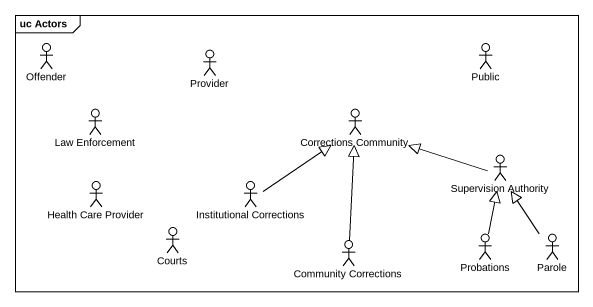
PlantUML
@startuml
mainframe uc Actors
actor Offender
actor Provider
actor Public
actor "Law Enforcement" as Law_Enforcement
actor "Corrections Community" as Corrections_Community
actor "Health Care Provider" as Health_Care_Provider
actor "Institutional Corrections" as Institutional_Corrections
actor "Supervision Authority" as Supervision_Authority
actor Courts
actor "Community Corrections" as Community_Corrections
actor Probations
actor Parole
Institutional_Corrections -up-|> Corrections_Community
Supervision_Authority -left-|> Corrections_Community
Community_Corrections -up-|> Corrections_Community
Probations -up-|> Supervision_Authority
Parole -up-|> Supervision_Authority
@enduml
